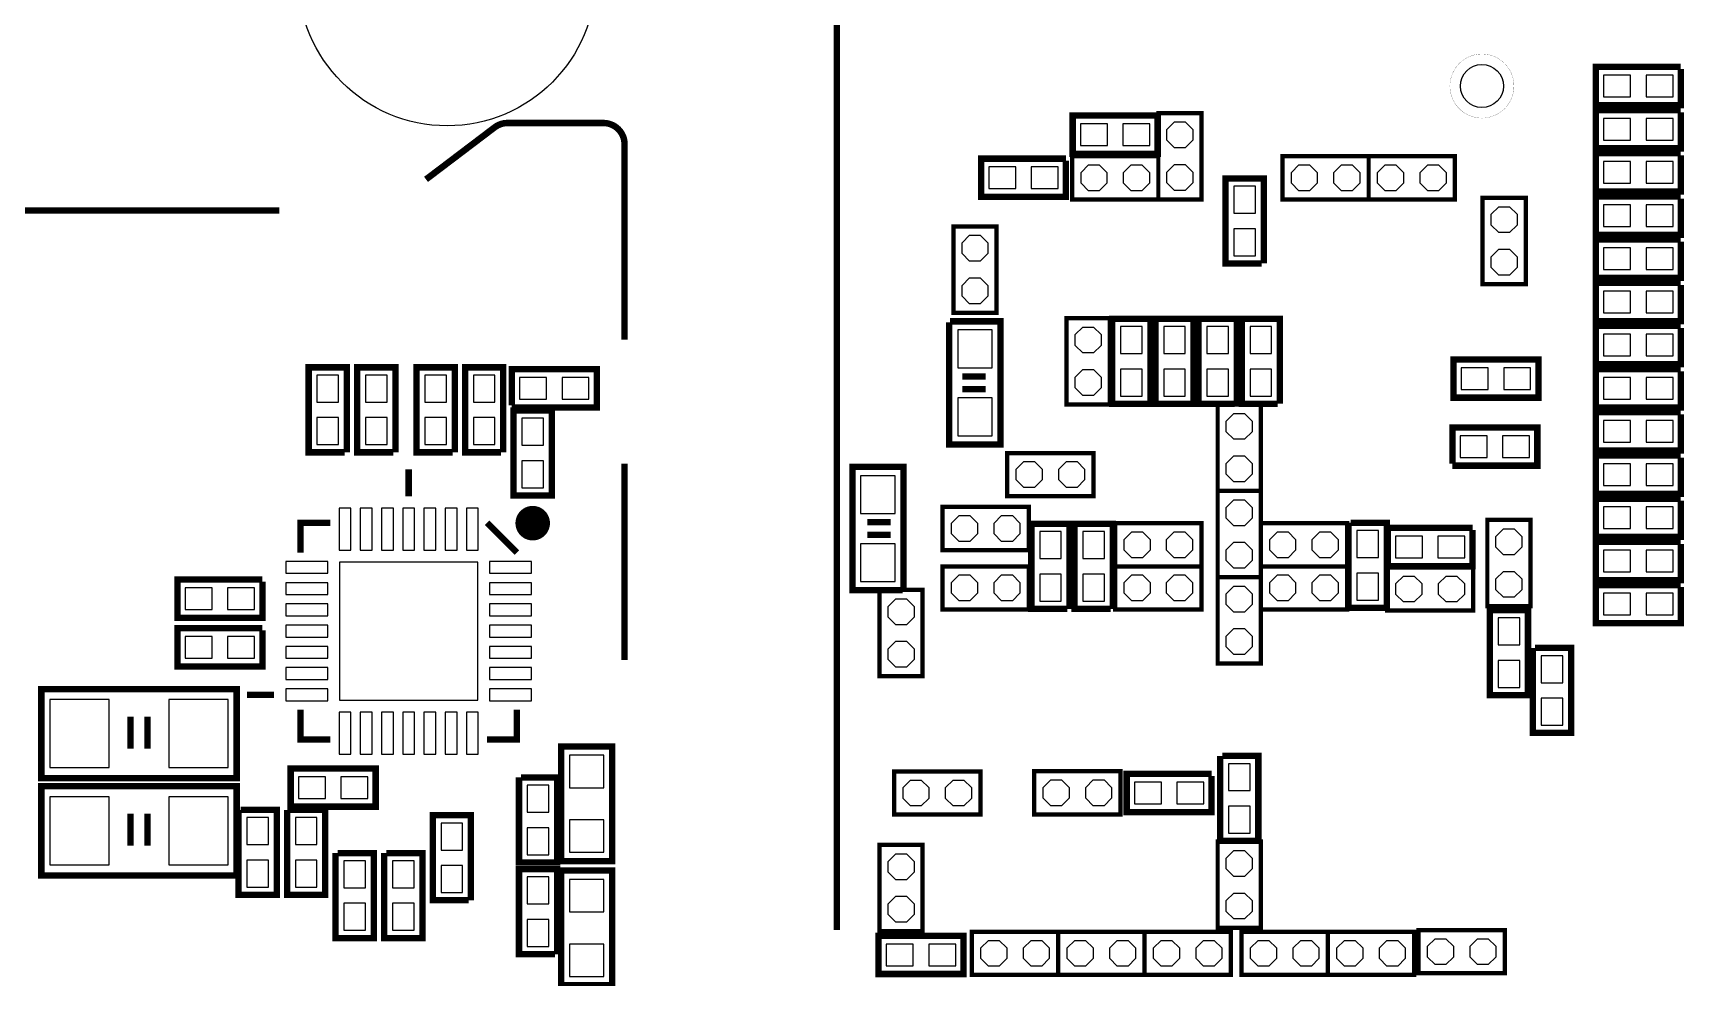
# Model space of a CAD drawing. Header units: millimetres. Extents: x -8 to 226, y -9 to 102.
# Drawn here: x 132.88 to 171.76, y 50.94 to 73.18 of the extents above; entities that cross this region are included whole.
import ezdxf

# ---------------------------------------------------------------- set-up
doc = ezdxf.new("R2010")
doc.units = ezdxf.units.MM
doc.header["$LTSCALE"] = 10
doc.layers.add('PG_SILKSCREEN_BOTTOM', color=3, linetype='Continuous')
doc.layers.add('PIN_BOTTOM', color=4, linetype='Continuous')

msp = doc.modelspace()

# ---------------------------------------------------------------- linework, layer by layer
at = {"layer": 'PG_SILKSCREEN_BOTTOM'}
for points in [[(151.809196, 52.066952, 0.1524, 0.1524, 0), (151.809196, 74.560176, 0.1524, 0.1524, 0)], [(171.680632, 72.37984, 0.150114, 0.150114, 0), (169.680636, 72.37984, 0.150114, 0.150114, 0), (169.680636, 71.479664, 0.150114, 0.150114, 0), (171.680632, 71.479664, 0.150114, 0.150114, 0), (171.680632, 72.329802, 0.150114, 0.150114, 0)], [(171.680632, 71.36384, 0.150114, 0.150114, 0), (169.680636, 71.36384, 0.150114, 0.150114, 0), (169.680636, 70.463664, 0.150114, 0.150114, 0), (171.680632, 70.463664, 0.150114, 0.150114, 0), (171.680632, 71.313802, 0.150114, 0.150114, 0)], [(142.134082, 69.733414, 0.1524, 0.1524, 0), (143.751554, 70.95871, 0.1524, 0.1524, 0)], [(143.751554, 70.95871, 0.1524, 0.1524, -0.163421), (144.053306, 71.060056, 0.1524, 0.1524, 0)], [(144.053306, 71.060056, 0.1524, 0.1524, 0), (146.309334, 71.060056, 0.1524, 0.1524, 0)], [(146.309334, 71.060056, 0.1524, 0.1524, -0.414131), (146.809206, 70.560184, 0.1524, 0.1524, 0)], [(146.809206, 70.560184, 0.1524, 0.1524, 0), (146.809206, 65.960752, 0.1524, 0.1524, 0)], [(171.680632, 70.34784, 0.150114, 0.150114, 0), (169.680636, 70.34784, 0.150114, 0.150114, 0), (169.680636, 69.447664, 0.150114, 0.150114, 0), (171.680632, 69.447664, 0.150114, 0.150114, 0), (171.680632, 70.297802, 0.150114, 0.150114, 0)], [(157.202886, 70.22084, 0.150114, 0.150114, 0), (155.20289, 70.22084, 0.150114, 0.150114, 0), (155.20289, 69.320664, 0.150114, 0.150114, 0), (157.202886, 69.320664, 0.150114, 0.150114, 0), (157.202886, 70.170802, 0.150114, 0.150114, 0)], [(161.859976, 67.754754, 0.150114, 0.150114, 0), (161.859976, 69.75475, 0.150114, 0.150114, 0), (160.9598, 69.75475, 0.150114, 0.150114, 0), (160.9598, 67.754754, 0.150114, 0.150114, 0), (161.809938, 67.754754, 0.150114, 0.150114, 0)], [(171.680632, 69.33184, 0.150114, 0.150114, 0), (169.680636, 69.33184, 0.150114, 0.150114, 0), (169.680636, 68.431664, 0.150114, 0.150114, 0), (171.680632, 68.431664, 0.150114, 0.150114, 0), (171.680632, 69.281802, 0.150114, 0.150114, 0)], [(78.093824, 69.000116, 0.1524, 0.1524, 0), (138.676888, 69.000116, 0.1524, 0.1524, 0)], [(171.680632, 68.31584, 0.150114, 0.150114, 0), (169.680636, 68.31584, 0.150114, 0.150114, 0), (169.680636, 67.415664, 0.150114, 0.150114, 0), (171.680632, 67.415664, 0.150114, 0.150114, 0), (171.680632, 68.265802, 0.150114, 0.150114, 0)], [(171.680632, 67.29984, 0.150114, 0.150114, 0), (169.680636, 67.29984, 0.150114, 0.150114, 0), (169.680636, 66.399664, 0.150114, 0.150114, 0), (171.680632, 66.399664, 0.150114, 0.150114, 0), (171.680632, 67.249802, 0.150114, 0.150114, 0)], [(161.224976, 64.452754, 0.150114, 0.150114, 0), (161.224976, 66.45275, 0.150114, 0.150114, 0), (160.3248, 66.45275, 0.150114, 0.150114, 0), (160.3248, 64.452754, 0.150114, 0.150114, 0), (161.174938, 64.452754, 0.150114, 0.150114, 0)], [(162.240976, 64.452754, 0.150114, 0.150114, 0), (162.240976, 66.45275, 0.150114, 0.150114, 0), (161.3408, 66.45275, 0.150114, 0.150114, 0), (161.3408, 64.452754, 0.150114, 0.150114, 0), (162.190938, 64.452754, 0.150114, 0.150114, 0)], [(154.455368, 66.367152, 0.150114, 0.150114, 0), (154.455368, 63.493142, 0.150114, 0.150114, 0), (155.659328, 63.493142, 0.150114, 0.150114, 0), (155.659328, 66.392552, 0.150114, 0.150114, 0), (154.475688, 66.392552, 0.150114, 0.150114, 0)], [(171.680632, 66.28384, 0.150114, 0.150114, 0), (169.680636, 66.28384, 0.150114, 0.150114, 0), (169.680636, 65.383664, 0.150114, 0.150114, 0), (171.680632, 65.383664, 0.150114, 0.150114, 0), (171.680632, 66.233802, 0.150114, 0.150114, 0)], [(140.269976, 63.309754, 0.150114, 0.150114, 0), (140.269976, 65.30975, 0.150114, 0.150114, 0), (139.3698, 65.30975, 0.150114, 0.150114, 0), (139.3698, 63.309754, 0.150114, 0.150114, 0), (140.219938, 63.309754, 0.150114, 0.150114, 0)], [(141.412976, 63.309754, 0.150114, 0.150114, 0), (141.412976, 65.30975, 0.150114, 0.150114, 0), (140.5128, 65.30975, 0.150114, 0.150114, 0), (140.5128, 63.309754, 0.150114, 0.150114, 0), (141.362938, 63.309754, 0.150114, 0.150114, 0)], [(142.809976, 63.309754, 0.150114, 0.150114, 0), (142.809976, 65.30975, 0.150114, 0.150114, 0), (141.9098, 65.30975, 0.150114, 0.150114, 0), (141.9098, 63.309754, 0.150114, 0.150114, 0), (142.759938, 63.309754, 0.150114, 0.150114, 0)], [(143.952976, 63.309754, 0.150114, 0.150114, 0), (143.952976, 65.30975, 0.150114, 0.150114, 0), (143.0528, 65.30975, 0.150114, 0.150114, 0), (143.0528, 63.309754, 0.150114, 0.150114, 0), (143.902938, 63.309754, 0.150114, 0.150114, 0)], [(144.15389, 64.367664, 0.150114, 0.150114, 0), (146.153886, 64.367664, 0.150114, 0.150114, 0), (146.153886, 65.26784, 0.150114, 0.150114, 0), (144.15389, 65.26784, 0.150114, 0.150114, 0), (144.15389, 64.417702, 0.150114, 0.150114, 0)], [(171.680632, 65.26784, 0.150114, 0.150114, 0), (169.680636, 65.26784, 0.150114, 0.150114, 0), (169.680636, 64.367664, 0.150114, 0.150114, 0), (171.680632, 64.367664, 0.150114, 0.150114, 0), (171.680632, 65.217802, 0.150114, 0.150114, 0)], [(154.759914, 65.094866, 0.150114, 0.150114, 0), (155.309824, 65.094866, 0.150114, 0.150114, 0)], [(154.759914, 64.794638, 0.150114, 0.150114, 0), (155.309824, 64.794638, 0.150114, 0.150114, 0)], [(171.680632, 64.25184, 0.150114, 0.150114, 0), (169.680636, 64.25184, 0.150114, 0.150114, 0), (169.680636, 63.351664, 0.150114, 0.150114, 0), (171.680632, 63.351664, 0.150114, 0.150114, 0), (171.680632, 64.201802, 0.150114, 0.150114, 0)], [(166.30269, 62.996064, 0.150114, 0.150114, 0), (168.302686, 62.996064, 0.150114, 0.150114, 0), (168.302686, 63.89624, 0.150114, 0.150114, 0), (166.30269, 63.89624, 0.150114, 0.150114, 0), (166.30269, 63.046102, 0.150114, 0.150114, 0)], [(141.724888, 62.277498, 0.1524, 0.1524, 0), (141.724888, 62.912498, 0.1524, 0.1524, 0)], [(146.809206, 63.039752, 0.1524, 0.1524, 0), (146.807682, 58.423048, 0.1524, 0.1524, 0)], [(153.378408, 60.093352, 0.150114, 0.150114, 0), (153.378408, 62.967362, 0.150114, 0.150114, 0), (152.174448, 62.967362, 0.150114, 0.150114, 0), (152.174448, 60.067952, 0.150114, 0.150114, 0), (153.358088, 60.067952, 0.150114, 0.150114, 0)], [(171.680632, 63.23584, 0.150114, 0.150114, 0), (169.680636, 63.23584, 0.150114, 0.150114, 0), (169.680636, 62.335664, 0.150114, 0.150114, 0), (171.680632, 62.335664, 0.150114, 0.150114, 0), (171.680632, 63.185802, 0.150114, 0.150114, 0)], [(171.680632, 62.21984, 0.150114, 0.150114, 0), (169.680636, 62.21984, 0.150114, 0.150114, 0), (169.680636, 61.319664, 0.150114, 0.150114, 0), (171.680632, 61.319664, 0.150114, 0.150114, 0), (171.680632, 62.169802, 0.150114, 0.150114, 0)], [(139.879832, 61.652658, 0.150114, 0.150114, 0), (139.174982, 61.652658, 0.150114, 0.150114, 0), (139.174982, 60.947808, 0.150114, 0.150114, 0)], [(144.274794, 60.947808, 0.150114, 0.150114, 0), (143.569944, 61.652658, 0.150114, 0.150114, 0)], [(153.073862, 61.665866, 0.150114, 0.150114, 0), (152.523952, 61.665866, 0.150114, 0.150114, 0)], [(153.073862, 61.365638, 0.150114, 0.150114, 0), (152.523952, 61.365638, 0.150114, 0.150114, 0)], [(157.287976, 59.626754, 0.150114, 0.150114, 0), (157.287976, 61.62675, 0.150114, 0.150114, 0), (156.3878, 61.62675, 0.150114, 0.150114, 0), (156.3878, 59.626754, 0.150114, 0.150114, 0), (157.237938, 59.626754, 0.150114, 0.150114, 0)], [(158.303976, 59.626754, 0.150114, 0.150114, 0), (158.303976, 61.62675, 0.150114, 0.150114, 0), (157.4038, 61.62675, 0.150114, 0.150114, 0), (157.4038, 59.626754, 0.150114, 0.150114, 0), (158.253938, 59.626754, 0.150114, 0.150114, 0)], [(163.8554, 61.65215, 0.150114, 0.150114, 0), (163.8554, 59.652154, 0.150114, 0.150114, 0), (164.755576, 59.652154, 0.150114, 0.150114, 0), (164.755576, 61.65215, 0.150114, 0.150114, 0), (163.905438, 61.65215, 0.150114, 0.150114, 0)], [(166.778686, 61.53404, 0.150114, 0.150114, 0), (164.77869, 61.53404, 0.150114, 0.150114, 0), (164.77869, 60.633864, 0.150114, 0.150114, 0), (166.778686, 60.633864, 0.150114, 0.150114, 0), (166.778686, 61.484002, 0.150114, 0.150114, 0)], [(171.680632, 61.20384, 0.150114, 0.150114, 0), (169.680636, 61.20384, 0.150114, 0.150114, 0), (169.680636, 60.303664, 0.150114, 0.150114, 0), (171.680632, 60.303664, 0.150114, 0.150114, 0), (171.680632, 61.153802, 0.150114, 0.150114, 0)], [(138.279886, 60.31484, 0.150114, 0.150114, 0), (136.27989, 60.31484, 0.150114, 0.150114, 0), (136.27989, 59.414664, 0.150114, 0.150114, 0), (138.279886, 59.414664, 0.150114, 0.150114, 0), (138.279886, 60.264802, 0.150114, 0.150114, 0)], [(171.680632, 60.18784, 0.150114, 0.150114, 0), (169.680636, 60.18784, 0.150114, 0.150114, 0), (169.680636, 59.287664, 0.150114, 0.150114, 0), (171.680632, 59.287664, 0.150114, 0.150114, 0), (171.680632, 60.137802, 0.150114, 0.150114, 0)], [(138.279886, 59.17184, 0.150114, 0.150114, 0), (136.27989, 59.17184, 0.150114, 0.150114, 0), (136.27989, 58.271664, 0.150114, 0.150114, 0), (138.279886, 58.271664, 0.150114, 0.150114, 0), (138.279886, 59.121802, 0.150114, 0.150114, 0)], [(168.1988, 58.70575, 0.150114, 0.150114, 0), (168.1988, 56.705754, 0.150114, 0.150114, 0), (169.098976, 56.705754, 0.150114, 0.150114, 0), (169.098976, 58.70575, 0.150114, 0.150114, 0), (168.248838, 58.70575, 0.150114, 0.150114, 0)], [(138.550142, 57.602628, 0.1524, 0.1524, 0), (137.915142, 57.602628, 0.1524, 0.1524, 0)], [(135.17499, 56.33974, 0.150114, 0.150114, 0), (135.17499, 57.089802, 0.150114, 0.150114, 0)], [(135.574786, 56.33974, 0.150114, 0.150114, 0), (135.574786, 57.089802, 0.150114, 0.150114, 0)], [(139.174982, 57.257696, 0.150114, 0.150114, 0), (139.174982, 56.552846, 0.150114, 0.150114, 0), (139.879832, 56.552846, 0.150114, 0.150114, 0)], [(143.569944, 56.552846, 0.150114, 0.150114, 0), (144.274794, 56.552846, 0.150114, 0.150114, 0), (144.274794, 57.257696, 0.150114, 0.150114, 0)], [(160.8328, 56.16575, 0.150114, 0.150114, 0), (160.8328, 54.165754, 0.150114, 0.150114, 0), (161.732976, 54.165754, 0.150114, 0.150114, 0), (161.732976, 56.16575, 0.150114, 0.150114, 0), (160.882838, 56.16575, 0.150114, 0.150114, 0)], [(144.3228, 55.65775, 0.150114, 0.150114, 0), (144.3228, 53.657754, 0.150114, 0.150114, 0), (145.222976, 53.657754, 0.150114, 0.150114, 0), (145.222976, 55.65775, 0.150114, 0.150114, 0), (144.372838, 55.65775, 0.150114, 0.150114, 0)], [(160.631886, 55.74284, 0.150114, 0.150114, 0), (158.63189, 55.74284, 0.150114, 0.150114, 0), (158.63189, 54.842664, 0.150114, 0.150114, 0), (160.631886, 54.842664, 0.150114, 0.150114, 0), (160.631886, 55.692802, 0.150114, 0.150114, 0)], [(135.17499, 54.05374, 0.150114, 0.150114, 0), (135.17499, 54.803802, 0.150114, 0.150114, 0)], [(135.574786, 54.05374, 0.150114, 0.150114, 0), (135.574786, 54.803802, 0.150114, 0.150114, 0)], [(137.7188, 54.89575, 0.150114, 0.150114, 0), (137.7188, 52.895754, 0.150114, 0.150114, 0), (138.618976, 52.895754, 0.150114, 0.150114, 0), (138.618976, 54.89575, 0.150114, 0.150114, 0), (137.768838, 54.89575, 0.150114, 0.150114, 0)], [(138.8618, 54.89575, 0.150114, 0.150114, 0), (138.8618, 52.895754, 0.150114, 0.150114, 0), (139.761976, 52.895754, 0.150114, 0.150114, 0), (139.761976, 54.89575, 0.150114, 0.150114, 0), (138.911838, 54.89575, 0.150114, 0.150114, 0)], [(143.190976, 52.768754, 0.150114, 0.150114, 0), (143.190976, 54.76875, 0.150114, 0.150114, 0), (142.2908, 54.76875, 0.150114, 0.150114, 0), (142.2908, 52.768754, 0.150114, 0.150114, 0), (143.140938, 52.768754, 0.150114, 0.150114, 0)], [(140.0048, 53.87975, 0.150114, 0.150114, 0), (140.0048, 51.879754, 0.150114, 0.150114, 0), (140.904976, 51.879754, 0.150114, 0.150114, 0), (140.904976, 53.87975, 0.150114, 0.150114, 0), (140.054838, 53.87975, 0.150114, 0.150114, 0)], [(141.1478, 53.87975, 0.150114, 0.150114, 0), (141.1478, 51.879754, 0.150114, 0.150114, 0), (142.047976, 51.879754, 0.150114, 0.150114, 0), (142.047976, 53.87975, 0.150114, 0.150114, 0), (141.197838, 53.87975, 0.150114, 0.150114, 0)], [(145.222976, 51.498754, 0.150114, 0.150114, 0), (145.222976, 53.49875, 0.150114, 0.150114, 0), (144.3228, 53.49875, 0.150114, 0.150114, 0), (144.3228, 51.498754, 0.150114, 0.150114, 0), (145.172938, 51.498754, 0.150114, 0.150114, 0)]]:
    msp.add_lwpolyline(points, format="xyseb", dxfattribs=at)
for points in [[(167.752268, 71.929752, 0.00381, 0.00381, 1), (166.243508, 71.929752, 0.00381, 0.00381, 1)], [(157.36189, 70.336664, 0.1524, 0.1524, 0), (159.361886, 70.336664, 0.1524, 0.1524, 0), (159.361886, 71.23684, 0.1524, 0.1524, 0), (157.36189, 71.23684, 0.1524, 0.1524, 0)], [(160.393888, 69.262752, 0.1016, 0.1016, 0), (160.393888, 71.294752, 0.1016, 0.1016, 0), (159.377888, 71.294752, 0.1016, 0.1016, 0), (159.377888, 69.262752, 0.1016, 0.1016, 0)], [(157.345888, 69.262752, 0.1016, 0.1016, 0), (159.377888, 69.262752, 0.1016, 0.1016, 0), (159.377888, 70.278752, 0.1016, 0.1016, 0), (157.345888, 70.278752, 0.1016, 0.1016, 0)], [(164.330888, 70.278752, 0.1016, 0.1016, 0), (162.298888, 70.278752, 0.1016, 0.1016, 0), (162.298888, 69.262752, 0.1016, 0.1016, 0), (164.330888, 69.262752, 0.1016, 0.1016, 0)], [(166.362888, 70.278752, 0.1016, 0.1016, 0), (164.330888, 70.278752, 0.1016, 0.1016, 0), (164.330888, 69.262752, 0.1016, 0.1016, 0), (166.362888, 69.262752, 0.1016, 0.1016, 0)], [(167.013128, 69.300852, 0.1016, 0.1016, 0), (167.013128, 67.268852, 0.1016, 0.1016, 0), (168.029128, 67.268852, 0.1016, 0.1016, 0), (168.029128, 69.300852, 0.1016, 0.1016, 0)], [(155.567888, 66.595752, 0.1016, 0.1016, 0), (155.567888, 68.627752, 0.1016, 0.1016, 0), (154.551888, 68.627752, 0.1016, 0.1016, 0), (154.551888, 66.595752, 0.1016, 0.1016, 0)], [(157.218888, 66.468752, 0.1016, 0.1016, 0), (157.218888, 64.436752, 0.1016, 0.1016, 0), (158.234888, 64.436752, 0.1016, 0.1016, 0), (158.234888, 66.468752, 0.1016, 0.1016, 0)], [(158.2928, 66.45275, 0.1524, 0.1524, 0), (158.2928, 64.452754, 0.1524, 0.1524, 0), (159.192976, 64.452754, 0.1524, 0.1524, 0), (159.192976, 66.45275, 0.1524, 0.1524, 0)], [(159.3088, 66.45275, 0.1524, 0.1524, 0), (159.3088, 64.452754, 0.1524, 0.1524, 0), (160.208976, 64.452754, 0.1524, 0.1524, 0), (160.208976, 66.45275, 0.1524, 0.1524, 0)], [(166.32809, 64.596264, 0.1524, 0.1524, 0), (168.328086, 64.596264, 0.1524, 0.1524, 0), (168.328086, 65.49644, 0.1524, 0.1524, 0), (166.32809, 65.49644, 0.1524, 0.1524, 0)], [(145.095976, 62.293754, 0.1524, 0.1524, 0), (145.095976, 64.29375, 0.1524, 0.1524, 0), (144.1958, 64.29375, 0.1524, 0.1524, 0), (144.1958, 62.293754, 0.1524, 0.1524, 0)], [(161.790888, 62.404752, 0.1016, 0.1016, 0), (161.790888, 64.436752, 0.1016, 0.1016, 0), (160.774888, 64.436752, 0.1016, 0.1016, 0), (160.774888, 62.404752, 0.1016, 0.1016, 0)], [(157.853888, 63.293752, 0.1016, 0.1016, 0), (155.821888, 63.293752, 0.1016, 0.1016, 0), (155.821888, 62.277752, 0.1016, 0.1016, 0), (157.853888, 62.277752, 0.1016, 0.1016, 0)], [(160.774888, 62.404752, 0.1016, 0.1016, 0), (160.774888, 60.372752, 0.1016, 0.1016, 0), (161.790888, 60.372752, 0.1016, 0.1016, 0), (161.790888, 62.404752, 0.1016, 0.1016, 0)], [(144.849088, 61.643006, 0.4064, 0.4064, 1), (144.442596, 61.642758, 0.4064, 0.4064, 1)], [(156.329888, 62.023752, 0.1016, 0.1016, 0), (154.297888, 62.023752, 0.1016, 0.1016, 0), (154.297888, 61.007752, 0.1016, 0.1016, 0), (156.329888, 61.007752, 0.1016, 0.1016, 0)], [(158.361888, 60.626752, 0.1016, 0.1016, 0), (160.393888, 60.626752, 0.1016, 0.1016, 0), (160.393888, 61.642752, 0.1016, 0.1016, 0), (158.361888, 61.642752, 0.1016, 0.1016, 0)], [(163.822888, 61.642752, 0.1016, 0.1016, 0), (161.790888, 61.642752, 0.1016, 0.1016, 0), (161.790888, 60.626752, 0.1016, 0.1016, 0), (163.822888, 60.626752, 0.1016, 0.1016, 0)], [(168.140888, 59.686952, 0.1016, 0.1016, 0), (168.140888, 61.718952, 0.1016, 0.1016, 0), (167.124888, 61.718952, 0.1016, 0.1016, 0), (167.124888, 59.686952, 0.1016, 0.1016, 0)], [(154.297888, 59.610752, 0.1016, 0.1016, 0), (156.329888, 59.610752, 0.1016, 0.1016, 0), (156.329888, 60.626752, 0.1016, 0.1016, 0), (154.297888, 60.626752, 0.1016, 0.1016, 0)], [(158.361888, 59.610752, 0.1016, 0.1016, 0), (160.393888, 59.610752, 0.1016, 0.1016, 0), (160.393888, 60.626752, 0.1016, 0.1016, 0), (158.361888, 60.626752, 0.1016, 0.1016, 0)], [(163.822888, 60.626752, 0.1016, 0.1016, 0), (161.790888, 60.626752, 0.1016, 0.1016, 0), (161.790888, 59.610752, 0.1016, 0.1016, 0), (163.822888, 59.610752, 0.1016, 0.1016, 0)], [(164.762688, 59.585606, 0.1016, 0.1016, 0), (166.794688, 59.585606, 0.1016, 0.1016, 0), (166.794688, 60.601606, 0.1016, 0.1016, 0), (164.762688, 60.601606, 0.1016, 0.1016, 0)], [(161.790888, 58.340752, 0.1016, 0.1016, 0), (161.790888, 60.372752, 0.1016, 0.1016, 0), (160.774888, 60.372752, 0.1016, 0.1016, 0), (160.774888, 58.340752, 0.1016, 0.1016, 0)], [(152.811734, 60.074556, 0.1016, 0.1016, 0), (152.811734, 58.042556, 0.1016, 0.1016, 0), (153.827734, 58.042556, 0.1016, 0.1016, 0), (153.827734, 60.074556, 0.1016, 0.1016, 0)], [(167.1828, 59.59475, 0.1524, 0.1524, 0), (167.1828, 57.594754, 0.1524, 0.1524, 0), (168.082976, 57.594754, 0.1524, 0.1524, 0), (168.082976, 59.59475, 0.1524, 0.1524, 0)], [(133.074918, 55.639716, 0.150114, 0.150114, 0), (137.674858, 55.639716, 0.150114, 0.150114, 0), (137.674858, 57.739788, 0.150114, 0.150114, 0), (133.074918, 57.739788, 0.150114, 0.150114, 0)], [(145.31594, 56.388762, 0.150114, 0.150114, 0), (145.31594, 53.688742, 0.150114, 0.150114, 0), (146.515836, 53.688742, 0.150114, 0.150114, 0), (146.515836, 56.388762, 0.150114, 0.150114, 0)], [(138.94689, 54.969664, 0.1524, 0.1524, 0), (140.946886, 54.969664, 0.1524, 0.1524, 0), (140.946886, 55.86984, 0.1524, 0.1524, 0), (138.94689, 55.86984, 0.1524, 0.1524, 0)], [(155.186888, 55.800752, 0.1016, 0.1016, 0), (153.154888, 55.800752, 0.1016, 0.1016, 0), (153.154888, 54.784752, 0.1016, 0.1016, 0), (155.186888, 54.784752, 0.1016, 0.1016, 0)], [(158.488888, 55.805832, 0.1016, 0.1016, 0), (156.456888, 55.805832, 0.1016, 0.1016, 0), (156.456888, 54.789832, 0.1016, 0.1016, 0), (158.488888, 54.789832, 0.1016, 0.1016, 0)], [(133.074918, 53.353716, 0.150114, 0.150114, 0), (137.674858, 53.353716, 0.150114, 0.150114, 0), (137.674858, 55.453788, 0.150114, 0.150114, 0), (133.074918, 55.453788, 0.150114, 0.150114, 0)], [(153.827734, 52.041806, 0.1016, 0.1016, 0), (153.827734, 54.073806, 0.1016, 0.1016, 0), (152.811734, 54.073806, 0.1016, 0.1016, 0), (152.811734, 52.041806, 0.1016, 0.1016, 0)], [(160.774888, 54.149752, 0.1016, 0.1016, 0), (160.774888, 52.117752, 0.1016, 0.1016, 0), (161.790888, 52.117752, 0.1016, 0.1016, 0), (161.790888, 54.149752, 0.1016, 0.1016, 0)], [(146.515836, 50.767742, 0.150114, 0.150114, 0), (146.515836, 53.467762, 0.150114, 0.150114, 0), (145.31594, 53.467762, 0.150114, 0.150114, 0), (145.31594, 50.767742, 0.150114, 0.150114, 0)], [(165.505892, 51.051206, 0.1016, 0.1016, 0), (167.537892, 51.051206, 0.1016, 0.1016, 0), (167.537892, 52.067206, 0.1016, 0.1016, 0), (165.505892, 52.067206, 0.1016, 0.1016, 0)], [(152.78989, 51.032664, 0.1524, 0.1524, 0), (154.789886, 51.032664, 0.1524, 0.1524, 0), (154.789886, 51.93284, 0.1524, 0.1524, 0), (152.78989, 51.93284, 0.1524, 0.1524, 0)], [(154.989784, 51.012852, 0.1016, 0.1016, 0), (157.021784, 51.012852, 0.1016, 0.1016, 0), (157.021784, 52.028852, 0.1016, 0.1016, 0), (154.989784, 52.028852, 0.1016, 0.1016, 0)], [(159.053784, 52.028852, 0.1016, 0.1016, 0), (157.021784, 52.028852, 0.1016, 0.1016, 0), (157.021784, 51.012852, 0.1016, 0.1016, 0), (159.053784, 51.012852, 0.1016, 0.1016, 0)], [(161.085784, 52.028852, 0.1016, 0.1016, 0), (159.053784, 52.028852, 0.1016, 0.1016, 0), (159.053784, 51.012852, 0.1016, 0.1016, 0), (161.085784, 51.012852, 0.1016, 0.1016, 0)], [(161.339784, 51.012852, 0.1016, 0.1016, 0), (163.371784, 51.012852, 0.1016, 0.1016, 0), (163.371784, 52.028852, 0.1016, 0.1016, 0), (161.339784, 52.028852, 0.1016, 0.1016, 0)], [(163.371784, 51.012852, 0.1016, 0.1016, 0), (165.403784, 51.012852, 0.1016, 0.1016, 0), (165.403784, 52.028852, 0.1016, 0.1016, 0), (163.371784, 52.028852, 0.1016, 0.1016, 0)]]:
    msp.add_lwpolyline(points, format="xyseb", close=True, dxfattribs=at)
at = {"layer": 'PIN_BOTTOM'}
for points in [[(169.863262, 71.675752), (170.498262, 71.675752), (170.498262, 72.183752), (169.863262, 72.183752)], [(170.863006, 71.675752), (171.498006, 71.675752), (171.498006, 72.183752), (170.863006, 72.183752)], [(169.863262, 70.659752), (170.498262, 70.659752), (170.498262, 71.167752), (169.863262, 71.167752)], [(170.863006, 70.659752), (171.498006, 70.659752), (171.498006, 71.167752), (170.863006, 71.167752)], [(158.179516, 71.040752), (157.544516, 71.040752), (157.544516, 70.532752), (158.179516, 70.532752)], [(159.17926, 71.040752), (158.54426, 71.040752), (158.54426, 70.532752), (159.17926, 70.532752)], [(160.012136, 70.474078), (159.75964, 70.474078), (159.581088, 70.65263), (159.581088, 70.905126), (159.75964, 71.083678), (160.012136, 71.083678), (160.190688, 70.905126), (160.190688, 70.65263)], [(155.385516, 69.516752), (156.020516, 69.516752), (156.020516, 70.024752), (155.385516, 70.024752)], [(156.38526, 69.516752), (157.02026, 69.516752), (157.02026, 70.024752), (156.38526, 70.024752)], [(157.98801, 69.465952), (157.735514, 69.465952), (157.556962, 69.644504), (157.556962, 69.897), (157.735514, 70.075552), (157.98801, 70.075552), (158.166562, 69.897), (158.166562, 69.644504)], [(158.988262, 69.465952), (158.735766, 69.465952), (158.557214, 69.644504), (158.557214, 69.897), (158.735766, 70.075552), (158.988262, 70.075552), (159.166814, 69.897), (159.166814, 69.644504)], [(160.012136, 69.473826), (159.75964, 69.473826), (159.581088, 69.652378), (159.581088, 69.904874), (159.75964, 70.083426), (160.012136, 70.083426), (160.190688, 69.904874), (160.190688, 69.652378)], [(162.94101, 69.465952), (162.688514, 69.465952), (162.509962, 69.644504), (162.509962, 69.897), (162.688514, 70.075552), (162.94101, 70.075552), (163.119562, 69.897), (163.119562, 69.644504)], [(163.941262, 69.465952), (163.688766, 69.465952), (163.510214, 69.644504), (163.510214, 69.897), (163.688766, 70.075552), (163.941262, 70.075552), (164.119814, 69.897), (164.119814, 69.644504)], [(164.97301, 69.465952), (164.720514, 69.465952), (164.541962, 69.644504), (164.541962, 69.897), (164.720514, 70.075552), (164.97301, 70.075552), (165.151562, 69.897), (165.151562, 69.644504)], [(165.973262, 69.465952), (165.720766, 69.465952), (165.542214, 69.644504), (165.542214, 69.897), (165.720766, 70.075552), (165.973262, 70.075552), (166.151814, 69.897), (166.151814, 69.644504)], [(169.863262, 69.643752), (170.498262, 69.643752), (170.498262, 70.151752), (169.863262, 70.151752)], [(170.863006, 69.643752), (171.498006, 69.643752), (171.498006, 70.151752), (170.863006, 70.151752)], [(161.155888, 69.572124), (161.155888, 68.937124), (161.663888, 68.937124), (161.663888, 69.572124)], [(167.647376, 68.480178), (167.39488, 68.480178), (167.216328, 68.65873), (167.216328, 68.911226), (167.39488, 69.089778), (167.647376, 69.089778), (167.825928, 68.911226), (167.825928, 68.65873)], [(169.863262, 68.627752), (170.498262, 68.627752), (170.498262, 69.135752), (169.863262, 69.135752)], [(170.863006, 68.627752), (171.498006, 68.627752), (171.498006, 69.135752), (170.863006, 69.135752)], [(161.155888, 68.57238), (161.155888, 67.93738), (161.663888, 67.93738), (161.663888, 68.57238)], [(155.186136, 67.807078), (154.93364, 67.807078), (154.755088, 67.98563), (154.755088, 68.238126), (154.93364, 68.416678), (155.186136, 68.416678), (155.364688, 68.238126), (155.364688, 67.98563)], [(167.647376, 67.479926), (167.39488, 67.479926), (167.216328, 67.658478), (167.216328, 67.910974), (167.39488, 68.089526), (167.647376, 68.089526), (167.825928, 67.910974), (167.825928, 67.658478)], [(169.863262, 67.611752), (170.498262, 67.611752), (170.498262, 68.119752), (169.863262, 68.119752)], [(170.863006, 67.611752), (171.498006, 67.611752), (171.498006, 68.119752), (170.863006, 68.119752)], [(155.186136, 66.806826), (154.93364, 66.806826), (154.755088, 66.985378), (154.755088, 67.237874), (154.93364, 67.416426), (155.186136, 67.416426), (155.364688, 67.237874), (155.364688, 66.985378)], [(169.863262, 66.595752), (170.498262, 66.595752), (170.498262, 67.103752), (169.863262, 67.103752)], [(170.863006, 66.595752), (171.498006, 66.595752), (171.498006, 67.103752), (170.863006, 67.103752)], [(155.466288, 65.300352), (155.466288, 66.189352), (154.653488, 66.189352), (154.653488, 65.300352)], [(157.853136, 65.648078), (157.60064, 65.648078), (157.422088, 65.82663), (157.422088, 66.079126), (157.60064, 66.257678), (157.853136, 66.257678), (158.031688, 66.079126), (158.031688, 65.82663)], [(158.996888, 65.635124), (158.996888, 66.270124), (158.488888, 66.270124), (158.488888, 65.635124)], [(160.012888, 65.635124), (160.012888, 66.270124), (159.504888, 66.270124), (159.504888, 65.635124)], [(160.520888, 66.270124), (160.520888, 65.635124), (161.028888, 65.635124), (161.028888, 66.270124)], [(161.536888, 66.270124), (161.536888, 65.635124), (162.044888, 65.635124), (162.044888, 66.270124)], [(169.863262, 65.579752), (170.498262, 65.579752), (170.498262, 66.087752), (169.863262, 66.087752)], [(170.863006, 65.579752), (171.498006, 65.579752), (171.498006, 66.087752), (170.863006, 66.087752)], [(139.565888, 65.127124), (139.565888, 64.492124), (140.073888, 64.492124), (140.073888, 65.127124)], [(140.708888, 65.127124), (140.708888, 64.492124), (141.216888, 64.492124), (141.216888, 65.127124)], [(142.105888, 65.127124), (142.105888, 64.492124), (142.613888, 64.492124), (142.613888, 65.127124)], [(143.248888, 65.127124), (143.248888, 64.492124), (143.756888, 64.492124), (143.756888, 65.127124)], [(144.971516, 65.071752), (144.336516, 65.071752), (144.336516, 64.563752), (144.971516, 64.563752)], [(145.97126, 65.071752), (145.33626, 65.071752), (145.33626, 64.563752), (145.97126, 64.563752)], [(157.853136, 64.647826), (157.60064, 64.647826), (157.422088, 64.826378), (157.422088, 65.078874), (157.60064, 65.257426), (157.853136, 65.257426), (158.031688, 65.078874), (158.031688, 64.826378)], [(158.996888, 64.63538), (158.996888, 65.27038), (158.488888, 65.27038), (158.488888, 64.63538)], [(160.012888, 64.63538), (160.012888, 65.27038), (159.504888, 65.27038), (159.504888, 64.63538)], [(160.520888, 65.27038), (160.520888, 64.63538), (161.028888, 64.63538), (161.028888, 65.27038)], [(161.536888, 65.27038), (161.536888, 64.63538), (162.044888, 64.63538), (162.044888, 65.27038)], [(167.145716, 65.300352), (166.510716, 65.300352), (166.510716, 64.792352), (167.145716, 64.792352)], [(168.14546, 65.300352), (167.51046, 65.300352), (167.51046, 64.792352), (168.14546, 64.792352)], [(169.863262, 64.563752), (170.498262, 64.563752), (170.498262, 65.071752), (169.863262, 65.071752)], [(170.863006, 64.563752), (171.498006, 64.563752), (171.498006, 65.071752), (170.863006, 65.071752)], [(155.466288, 63.700152), (155.466288, 64.589152), (154.653488, 64.589152), (154.653488, 63.700152)], [(161.409136, 63.616078), (161.15664, 63.616078), (160.978088, 63.79463), (160.978088, 64.047126), (161.15664, 64.225678), (161.409136, 64.225678), (161.587688, 64.047126), (161.587688, 63.79463)], [(139.565888, 64.12738), (139.565888, 63.49238), (140.073888, 63.49238), (140.073888, 64.12738)], [(140.708888, 64.12738), (140.708888, 63.49238), (141.216888, 63.49238), (141.216888, 64.12738)], [(142.105888, 64.12738), (142.105888, 63.49238), (142.613888, 63.49238), (142.613888, 64.12738)], [(143.248888, 64.12738), (143.248888, 63.49238), (143.756888, 63.49238), (143.756888, 64.12738)], [(144.391888, 64.111124), (144.391888, 63.476124), (144.899888, 63.476124), (144.899888, 64.111124)], [(169.863262, 63.547752), (170.498262, 63.547752), (170.498262, 64.055752), (169.863262, 64.055752)], [(170.863006, 63.547752), (171.498006, 63.547752), (171.498006, 64.055752), (170.863006, 64.055752)], [(167.120316, 63.700152), (166.485316, 63.700152), (166.485316, 63.192152), (167.120316, 63.192152)], [(168.12006, 63.700152), (167.48506, 63.700152), (167.48506, 63.192152), (168.12006, 63.192152)], [(144.391888, 63.11138), (144.391888, 62.47638), (144.899888, 62.47638), (144.899888, 63.11138)], [(156.46401, 62.480952), (156.211514, 62.480952), (156.032962, 62.659504), (156.032962, 62.912), (156.211514, 63.090552), (156.46401, 63.090552), (156.642562, 62.912), (156.642562, 62.659504)], [(157.464262, 62.480952), (157.211766, 62.480952), (157.033214, 62.659504), (157.033214, 62.912), (157.211766, 63.090552), (157.464262, 63.090552), (157.642814, 62.912), (157.642814, 62.659504)], [(161.409136, 62.615826), (161.15664, 62.615826), (160.978088, 62.794378), (160.978088, 63.046874), (161.15664, 63.225426), (161.409136, 63.225426), (161.587688, 63.046874), (161.587688, 62.794378)], [(169.863262, 62.531752), (170.498262, 62.531752), (170.498262, 63.039752), (169.863262, 63.039752)], [(170.863006, 62.531752), (171.498006, 62.531752), (171.498006, 63.039752), (170.863006, 63.039752)], [(152.367488, 62.760352), (152.367488, 61.871352), (153.180288, 61.871352), (153.180288, 62.760352)], [(140.085064, 61.998098), (140.085064, 61.007498), (140.364464, 61.007498), (140.364464, 61.998098)], [(140.58519, 61.998098), (140.58519, 61.007498), (140.86459, 61.007498), (140.86459, 61.998098)], [(141.085062, 61.998098), (141.085062, 61.007498), (141.364462, 61.007498), (141.364462, 61.998098)], [(141.585188, 61.998098), (141.585188, 61.007498), (141.864588, 61.007498), (141.864588, 61.998098)], [(142.085314, 61.998098), (142.085314, 61.007498), (142.364714, 61.007498), (142.364714, 61.998098)], [(142.585186, 61.998098), (142.585186, 61.007498), (142.864586, 61.007498), (142.864586, 61.998098)], [(143.085312, 61.998098), (143.085312, 61.007498), (143.364712, 61.007498), (143.364712, 61.998098)], [(154.94001, 61.210952), (154.687514, 61.210952), (154.508962, 61.389504), (154.508962, 61.642), (154.687514, 61.820552), (154.94001, 61.820552), (155.118562, 61.642), (155.118562, 61.389504)], [(155.940262, 61.210952), (155.687766, 61.210952), (155.509214, 61.389504), (155.509214, 61.642), (155.687766, 61.820552), (155.940262, 61.820552), (156.118814, 61.642), (156.118814, 61.389504)], [(161.409136, 61.584078), (161.15664, 61.584078), (160.978088, 61.76263), (160.978088, 62.015126), (161.15664, 62.193678), (161.409136, 62.193678), (161.587688, 62.015126), (161.587688, 61.76263)], [(169.863262, 61.515752), (170.498262, 61.515752), (170.498262, 62.023752), (169.863262, 62.023752)], [(170.863006, 61.515752), (171.498006, 61.515752), (171.498006, 62.023752), (170.863006, 62.023752)], [(156.583888, 61.444124), (156.583888, 60.809124), (157.091888, 60.809124), (157.091888, 61.444124)], [(157.599888, 61.444124), (157.599888, 60.809124), (158.107888, 60.809124), (158.107888, 61.444124)], [(159.00401, 60.829952), (158.751514, 60.829952), (158.572962, 61.008504), (158.572962, 61.261), (158.751514, 61.439552), (159.00401, 61.439552), (159.182562, 61.261), (159.182562, 61.008504)], [(160.004262, 60.829952), (159.751766, 60.829952), (159.573214, 61.008504), (159.573214, 61.261), (159.751766, 61.439552), (160.004262, 61.439552), (160.182814, 61.261), (160.182814, 61.008504)], [(162.43301, 60.829952), (162.180514, 60.829952), (162.001962, 61.008504), (162.001962, 61.261), (162.180514, 61.439552), (162.43301, 61.439552), (162.611562, 61.261), (162.611562, 61.008504)], [(163.433262, 60.829952), (163.180766, 60.829952), (163.002214, 61.008504), (163.002214, 61.261), (163.180766, 61.439552), (163.433262, 61.439552), (163.611814, 61.261), (163.611814, 61.008504)], [(164.559488, 60.834524), (164.559488, 61.469524), (164.051488, 61.469524), (164.051488, 60.834524)], [(167.759136, 60.898278), (167.50664, 60.898278), (167.328088, 61.07683), (167.328088, 61.329326), (167.50664, 61.507878), (167.759136, 61.507878), (167.937688, 61.329326), (167.937688, 61.07683)], [(152.367488, 61.160152), (152.367488, 60.271152), (153.180288, 60.271152), (153.180288, 61.160152)], [(161.409136, 60.583826), (161.15664, 60.583826), (160.978088, 60.762378), (160.978088, 61.014874), (161.15664, 61.193426), (161.409136, 61.193426), (161.587688, 61.014874), (161.587688, 60.762378)], [(164.961316, 60.829952), (165.596316, 60.829952), (165.596316, 61.337952), (164.961316, 61.337952)], [(165.96106, 60.829952), (166.59606, 60.829952), (166.59606, 61.337952), (165.96106, 61.337952)], [(138.829542, 60.463176), (139.820142, 60.463176), (139.820142, 60.742576), (138.829542, 60.742576)], [(143.350488, 57.477152), (143.350488, 60.728352), (140.099288, 60.728352), (140.099288, 57.477152)], [(144.620234, 60.742576), (143.629634, 60.742576), (143.629634, 60.463176), (144.620234, 60.463176)], [(169.863262, 60.499752), (170.498262, 60.499752), (170.498262, 61.007752), (169.863262, 61.007752)], [(170.863006, 60.499752), (171.498006, 60.499752), (171.498006, 61.007752), (170.863006, 61.007752)], [(154.94001, 59.813952), (154.687514, 59.813952), (154.508962, 59.992504), (154.508962, 60.245), (154.687514, 60.423552), (154.94001, 60.423552), (155.118562, 60.245), (155.118562, 59.992504)], [(155.940262, 59.813952), (155.687766, 59.813952), (155.509214, 59.992504), (155.509214, 60.245), (155.687766, 60.423552), (155.940262, 60.423552), (156.118814, 60.245), (156.118814, 59.992504)], [(156.583888, 60.44438), (156.583888, 59.80938), (157.091888, 59.80938), (157.091888, 60.44438)], [(157.599888, 60.44438), (157.599888, 59.80938), (158.107888, 59.80938), (158.107888, 60.44438)], [(159.00401, 59.813952), (158.751514, 59.813952), (158.572962, 59.992504), (158.572962, 60.245), (158.751514, 60.423552), (159.00401, 60.423552), (159.182562, 60.245), (159.182562, 59.992504)], [(160.004262, 59.813952), (159.751766, 59.813952), (159.573214, 59.992504), (159.573214, 60.245), (159.751766, 60.423552), (160.004262, 60.423552), (160.182814, 60.245), (160.182814, 59.992504)], [(162.43301, 59.813952), (162.180514, 59.813952), (162.001962, 59.992504), (162.001962, 60.245), (162.180514, 60.423552), (162.43301, 60.423552), (162.611562, 60.245), (162.611562, 59.992504)], [(163.433262, 59.813952), (163.180766, 59.813952), (163.002214, 59.992504), (163.002214, 60.245), (163.180766, 60.423552), (163.433262, 60.423552), (163.611814, 60.245), (163.611814, 59.992504)], [(164.559488, 59.83478), (164.559488, 60.46978), (164.051488, 60.46978), (164.051488, 59.83478)], [(165.40481, 59.788806), (165.152314, 59.788806), (164.973762, 59.967358), (164.973762, 60.219854), (165.152314, 60.398406), (165.40481, 60.398406), (165.583362, 60.219854), (165.583362, 59.967358)], [(166.405062, 59.788806), (166.152566, 59.788806), (165.974014, 59.967358), (165.974014, 60.219854), (166.152566, 60.398406), (166.405062, 60.398406), (166.583614, 60.219854), (166.583614, 59.967358)], [(167.759136, 59.898026), (167.50664, 59.898026), (167.328088, 60.076578), (167.328088, 60.329074), (167.50664, 60.507626), (167.759136, 60.507626), (167.937688, 60.329074), (167.937688, 60.076578)], [(136.462516, 59.610752), (137.097516, 59.610752), (137.097516, 60.118752), (136.462516, 60.118752)], [(137.46226, 59.610752), (138.09726, 59.610752), (138.09726, 60.118752), (137.46226, 60.118752)], [(138.829542, 59.96305), (139.820142, 59.96305), (139.820142, 60.24245), (138.829542, 60.24245)], [(144.620234, 60.24245), (143.629634, 60.24245), (143.629634, 59.96305), (144.620234, 59.96305)], [(161.409136, 59.552078), (161.15664, 59.552078), (160.978088, 59.73063), (160.978088, 59.983126), (161.15664, 60.161678), (161.409136, 60.161678), (161.587688, 59.983126), (161.587688, 59.73063)], [(169.863262, 59.483752), (170.498262, 59.483752), (170.498262, 59.991752), (169.863262, 59.991752)], [(170.863006, 59.483752), (171.498006, 59.483752), (171.498006, 59.991752), (170.863006, 59.991752)], [(138.829542, 59.463178), (139.820142, 59.463178), (139.820142, 59.742578), (138.829542, 59.742578)], [(144.620234, 59.742578), (143.629634, 59.742578), (143.629634, 59.463178), (144.620234, 59.463178)], [(153.445982, 59.253882), (153.193486, 59.253882), (153.014934, 59.432434), (153.014934, 59.68493), (153.193486, 59.863482), (153.445982, 59.863482), (153.624534, 59.68493), (153.624534, 59.432434)], [(138.829542, 58.963052), (139.820142, 58.963052), (139.820142, 59.242452), (138.829542, 59.242452)], [(144.620234, 59.242452), (143.629634, 59.242452), (143.629634, 58.963052), (144.620234, 58.963052)], [(161.409136, 58.551826), (161.15664, 58.551826), (160.978088, 58.730378), (160.978088, 58.982874), (161.15664, 59.161426), (161.409136, 59.161426), (161.587688, 58.982874), (161.587688, 58.730378)], [(167.886888, 58.777124), (167.886888, 59.412124), (167.378888, 59.412124), (167.378888, 58.777124)], [(136.462516, 58.467752), (137.097516, 58.467752), (137.097516, 58.975752), (136.462516, 58.975752)], [(137.46226, 58.467752), (138.09726, 58.467752), (138.09726, 58.975752), (137.46226, 58.975752)], [(138.829542, 58.462926), (139.820142, 58.462926), (139.820142, 58.742326), (138.829542, 58.742326)], [(144.620234, 58.742326), (143.629634, 58.742326), (143.629634, 58.462926), (144.620234, 58.462926)], [(153.445982, 58.25363), (153.193486, 58.25363), (153.014934, 58.432182), (153.014934, 58.684678), (153.193486, 58.86323), (153.445982, 58.86323), (153.624534, 58.684678), (153.624534, 58.432182)], [(167.886888, 57.77738), (167.886888, 58.41238), (167.378888, 58.41238), (167.378888, 57.77738)], [(168.902888, 57.888124), (168.902888, 58.523124), (168.394888, 58.523124), (168.394888, 57.888124)], [(138.829542, 57.963054), (139.820142, 57.963054), (139.820142, 58.242454), (138.829542, 58.242454)], [(144.620234, 58.242454), (143.629634, 58.242454), (143.629634, 57.963054), (144.620234, 57.963054)], [(138.829542, 57.462928), (139.820142, 57.462928), (139.820142, 57.742328), (138.829542, 57.742328)], [(144.620234, 57.742328), (143.629634, 57.742328), (143.629634, 57.462928), (144.620234, 57.462928)], [(133.27634, 57.489852), (133.27634, 55.889652), (134.67334, 55.889652), (134.67334, 57.489852)], [(136.076436, 57.489852), (136.076436, 55.889652), (137.473436, 55.889652), (137.473436, 57.489852)], [(140.085064, 57.198006), (140.085064, 56.207406), (140.364464, 56.207406), (140.364464, 57.198006)], [(140.58519, 57.198006), (140.58519, 56.207406), (140.86459, 56.207406), (140.86459, 57.198006)], [(141.085062, 57.198006), (141.085062, 56.207406), (141.364462, 56.207406), (141.364462, 57.198006)], [(141.585188, 57.198006), (141.585188, 56.207406), (141.864588, 56.207406), (141.864588, 57.198006)], [(142.085314, 57.198006), (142.085314, 56.207406), (142.364714, 56.207406), (142.364714, 57.198006)], [(142.585186, 57.198006), (142.585186, 56.207406), (142.864586, 56.207406), (142.864586, 57.198006)], [(143.085312, 57.198006), (143.085312, 56.207406), (143.364712, 56.207406), (143.364712, 57.198006)], [(168.902888, 56.88838), (168.902888, 57.52338), (168.394888, 57.52338), (168.394888, 56.88838)], [(146.322288, 56.17972), (145.509488, 56.17972), (145.509488, 55.41772), (146.322288, 55.41772)], [(161.536888, 55.348124), (161.536888, 55.983124), (161.028888, 55.983124), (161.028888, 55.348124)], [(139.764516, 55.673752), (139.129516, 55.673752), (139.129516, 55.165752), (139.764516, 55.165752)], [(140.76426, 55.673752), (140.12926, 55.673752), (140.12926, 55.165752), (140.76426, 55.165752)], [(153.79701, 54.987952), (153.544514, 54.987952), (153.365962, 55.166504), (153.365962, 55.419), (153.544514, 55.597552), (153.79701, 55.597552), (153.975562, 55.419), (153.975562, 55.166504)], [(154.797262, 54.987952), (154.544766, 54.987952), (154.366214, 55.166504), (154.366214, 55.419), (154.544766, 55.597552), (154.797262, 55.597552), (154.975814, 55.419), (154.975814, 55.166504)], [(157.09901, 54.993032), (156.846514, 54.993032), (156.667962, 55.171584), (156.667962, 55.42408), (156.846514, 55.602632), (157.09901, 55.602632), (157.277562, 55.42408), (157.277562, 55.171584)], [(158.099262, 54.993032), (157.846766, 54.993032), (157.668214, 55.171584), (157.668214, 55.42408), (157.846766, 55.602632), (158.099262, 55.602632), (158.277814, 55.42408), (158.277814, 55.171584)], [(145.026888, 54.840124), (145.026888, 55.475124), (144.518888, 55.475124), (144.518888, 54.840124)], [(158.814516, 55.038752), (159.449516, 55.038752), (159.449516, 55.546752), (158.814516, 55.546752)], [(159.81426, 55.038752), (160.44926, 55.038752), (160.44926, 55.546752), (159.81426, 55.546752)], [(133.27634, 55.203852), (133.27634, 53.603652), (134.67334, 53.603652), (134.67334, 55.203852)], [(136.076436, 55.203852), (136.076436, 53.603652), (137.473436, 53.603652), (137.473436, 55.203852)], [(161.536888, 54.34838), (161.536888, 54.98338), (161.028888, 54.98338), (161.028888, 54.34838)], [(138.422888, 54.078124), (138.422888, 54.713124), (137.914888, 54.713124), (137.914888, 54.078124)], [(139.565888, 54.078124), (139.565888, 54.713124), (139.057888, 54.713124), (139.057888, 54.078124)], [(142.486888, 54.586124), (142.486888, 53.951124), (142.994888, 53.951124), (142.994888, 54.586124)], [(145.026888, 53.84038), (145.026888, 54.47538), (144.518888, 54.47538), (144.518888, 53.84038)], [(146.322288, 54.659784), (145.509488, 54.659784), (145.509488, 53.897784), (146.322288, 53.897784)], [(138.422888, 53.07838), (138.422888, 53.71338), (137.914888, 53.71338), (137.914888, 53.07838)], [(139.565888, 53.07838), (139.565888, 53.71338), (139.057888, 53.71338), (139.057888, 53.07838)], [(140.708888, 53.062124), (140.708888, 53.697124), (140.200888, 53.697124), (140.200888, 53.062124)], [(141.851888, 53.062124), (141.851888, 53.697124), (141.343888, 53.697124), (141.343888, 53.062124)], [(153.445982, 53.253132), (153.193486, 53.253132), (153.014934, 53.431684), (153.014934, 53.68418), (153.193486, 53.862732), (153.445982, 53.862732), (153.624534, 53.68418), (153.624534, 53.431684)], [(161.409136, 53.329078), (161.15664, 53.329078), (160.978088, 53.50763), (160.978088, 53.760126), (161.15664, 53.938678), (161.409136, 53.938678), (161.587688, 53.760126), (161.587688, 53.50763)], [(142.486888, 53.58638), (142.486888, 52.95138), (142.994888, 52.95138), (142.994888, 53.58638)], [(144.518888, 53.316124), (144.518888, 52.681124), (145.026888, 52.681124), (145.026888, 53.316124)], [(145.509488, 52.49672), (146.322288, 52.49672), (146.322288, 53.25872), (145.509488, 53.25872)], [(161.409136, 52.328826), (161.15664, 52.328826), (160.978088, 52.507378), (160.978088, 52.759874), (161.15664, 52.938426), (161.409136, 52.938426), (161.587688, 52.759874), (161.587688, 52.507378)], [(140.708888, 52.06238), (140.708888, 52.69738), (140.200888, 52.69738), (140.200888, 52.06238)], [(141.851888, 52.06238), (141.851888, 52.69738), (141.343888, 52.69738), (141.343888, 52.06238)], [(153.445982, 52.25288), (153.193486, 52.25288), (153.014934, 52.431432), (153.014934, 52.683928), (153.193486, 52.86248), (153.445982, 52.86248), (153.624534, 52.683928), (153.624534, 52.431432)], [(144.518888, 52.31638), (144.518888, 51.68138), (145.026888, 51.68138), (145.026888, 52.31638)], [(145.509488, 50.976784), (146.322288, 50.976784), (146.322288, 51.738784), (145.509488, 51.738784)], [(153.607516, 51.736752), (152.972516, 51.736752), (152.972516, 51.228752), (153.607516, 51.228752)], [(154.60726, 51.736752), (153.97226, 51.736752), (153.97226, 51.228752), (154.60726, 51.228752)], [(155.631906, 51.216052), (155.37941, 51.216052), (155.200858, 51.394604), (155.200858, 51.6471), (155.37941, 51.825652), (155.631906, 51.825652), (155.810458, 51.6471), (155.810458, 51.394604)], [(156.632158, 51.216052), (156.379662, 51.216052), (156.20111, 51.394604), (156.20111, 51.6471), (156.379662, 51.825652), (156.632158, 51.825652), (156.81071, 51.6471), (156.81071, 51.394604)], [(157.663906, 51.216052), (157.41141, 51.216052), (157.232858, 51.394604), (157.232858, 51.6471), (157.41141, 51.825652), (157.663906, 51.825652), (157.842458, 51.6471), (157.842458, 51.394604)], [(158.664158, 51.216052), (158.411662, 51.216052), (158.23311, 51.394604), (158.23311, 51.6471), (158.411662, 51.825652), (158.664158, 51.825652), (158.84271, 51.6471), (158.84271, 51.394604)], [(159.695906, 51.216052), (159.44341, 51.216052), (159.264858, 51.394604), (159.264858, 51.6471), (159.44341, 51.825652), (159.695906, 51.825652), (159.874458, 51.6471), (159.874458, 51.394604)], [(160.696158, 51.216052), (160.443662, 51.216052), (160.26511, 51.394604), (160.26511, 51.6471), (160.443662, 51.825652), (160.696158, 51.825652), (160.87471, 51.6471), (160.87471, 51.394604)], [(161.981906, 51.216052), (161.72941, 51.216052), (161.550858, 51.394604), (161.550858, 51.6471), (161.72941, 51.825652), (161.981906, 51.825652), (162.160458, 51.6471), (162.160458, 51.394604)], [(162.982158, 51.216052), (162.729662, 51.216052), (162.55111, 51.394604), (162.55111, 51.6471), (162.729662, 51.825652), (162.982158, 51.825652), (163.16071, 51.6471), (163.16071, 51.394604)], [(164.013906, 51.216052), (163.76141, 51.216052), (163.582858, 51.394604), (163.582858, 51.6471), (163.76141, 51.825652), (164.013906, 51.825652), (164.192458, 51.6471), (164.192458, 51.394604)], [(165.014158, 51.216052), (164.761662, 51.216052), (164.58311, 51.394604), (164.58311, 51.6471), (164.761662, 51.825652), (165.014158, 51.825652), (165.19271, 51.6471), (165.19271, 51.394604)], [(166.148014, 51.254406), (165.895518, 51.254406), (165.716966, 51.432958), (165.716966, 51.685454), (165.895518, 51.864006), (166.148014, 51.864006), (166.326566, 51.685454), (166.326566, 51.432958)], [(167.148266, 51.254406), (166.89577, 51.254406), (166.717218, 51.432958), (166.717218, 51.685454), (166.89577, 51.864006), (167.148266, 51.864006), (167.326818, 51.685454), (167.326818, 51.432958)]]:
    msp.add_lwpolyline(points, close=True, dxfattribs=at)
for centre, radius in [((142.62989, 74.499978), 3.5052), ((166.997888, 71.929752), 0.508)]:
    msp.add_circle(centre, radius, dxfattribs=at)

doc.saveas('drawing.dxf')
